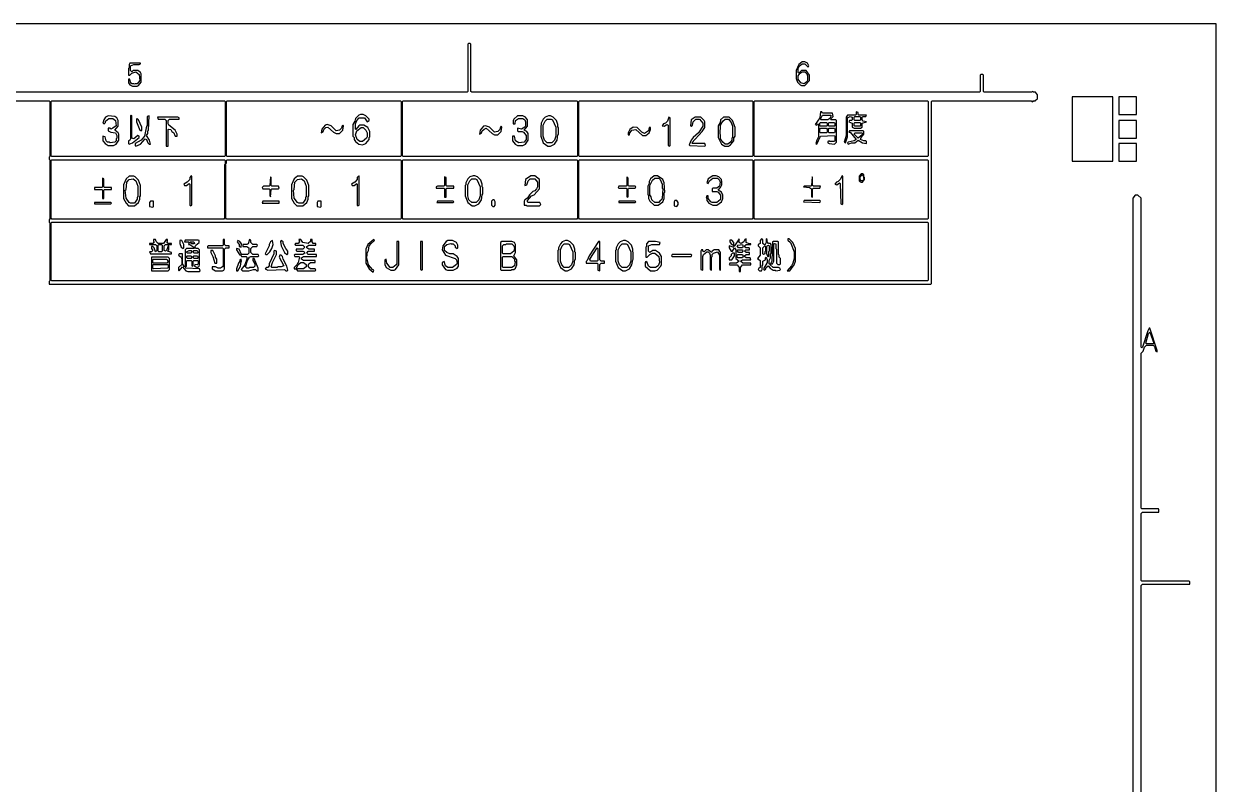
# Model space of a CAD drawing. Header units: millimetres. Extents: x 0 to 421, y 0 to 297.
# Drawn here: x 305.4 to 420.6, y 223.2 to 296.7 of the extents above; entities that cross this region are included whole.
import ezdxf

# ---------------------------------------------------------------- set-up
doc = ezdxf.new("R2010")
doc.units = ezdxf.units.MM
doc.layers.add('PAGE', color=8, linetype='Continuous')
doc.layers.add('PDF_TRACE', color=7, linetype='Continuous')

msp = doc.modelspace()

# ---------------------------------------------------------------- linework, layer by layer
at = {"layer": 'PAGE'}
msp.add_lwpolyline([(0, 0), (420.62, 0), (420.62, 296.67), (0, 296.67)], close=True, dxfattribs=at)
at = {"layer": 'PDF_TRACE'}
for points in [[(219.71, 289.24), (307.85, 289.24), (307.91, 289.18), (307.91, 283.85), (307.85, 283.78), (307.85, 283.59), (307.91, 283.53), (307.91, 277.81), (307.85, 277.75), (307.85, 277.5), (307.91, 277.43), (307.91, 271.84), (307.85, 271.78), (307.85, 271.53), (393.06, 271.53), (393.13, 271.59), (393.13, 289.18), (393.19, 289.24), (402.78, 289.24), (402.84, 289.12), (402.97, 289.24), (403.16, 289.24), (403.16, 289.31), (403.35, 289.43), (403.35, 289.81), (403.16, 290.07), (402.97, 290.07), (402.91, 290.13), (402.78, 290.07), (398.21, 290.07), (398.14, 290.13), (398.14, 291.72), (398.08, 291.78), (397.89, 291.78), (397.83, 291.72), (397.83, 290.13), (397.76, 290.07), (348.68, 290.07), (348.61, 290.13), (348.61, 294.7), (348.55, 294.77), (348.36, 294.77), (348.3, 294.7), (348.3, 290.13), (348.23, 290.07), (284.23, 290.07)], [(413.38, 195.9), (413.38, 242.38), (413.51, 242.51), (418.08, 242.51), (418.08, 242.76), (418.02, 242.82), (413.45, 242.82), (413.38, 242.89), (413.38, 249.36), (413.51, 249.49), (415.1, 249.49), (415.1, 249.75), (415.04, 249.81), (413.45, 249.81), (413.38, 249.87), (413.38, 264.86), (413.58, 265.05), (413.7, 265.43), (413.89, 265.62), (414.53, 265.62), (414.65, 265.49), (414.78, 265.05), (414.91, 264.99), (414.91, 265.11), (414.21, 267.27), (414.15, 267.27), (414.02, 267.02), (413.51, 265.43), (413.45, 265.37), (413.38, 265.43), (413.38, 279.84), (413.07, 280.1), (412.81, 280.1), (412.56, 279.84), (412.56, 148.91)]]:
    msp.add_lwpolyline(points, dxfattribs=at)
for points in [[(315.66, 292.86), (315.59, 292.74), (315.59, 292.42), (315.53, 292.35), (315.53, 291.72), (315.66, 291.72), (315.85, 291.91), (316.23, 292.04), (316.55, 291.78), (316.61, 291.21), (316.36, 290.89), (316.17, 290.89), (316.1, 290.83), (316.04, 290.89), (315.85, 290.89), (315.72, 291.02), (315.66, 291.34), (315.53, 291.34), (315.53, 290.96), (315.66, 290.77), (315.91, 290.64), (316.36, 290.64), (316.48, 290.7), (316.74, 291.02), (316.74, 291.85), (316.67, 291.97), (316.42, 292.16), (315.98, 292.16), (315.85, 292.04), (315.72, 292.16), (315.72, 292.61), (316.04, 292.74), (316.55, 292.74), (316.67, 292.8), (316.67, 292.86)], [(380.62, 292.99), (380.3, 292.74), (380.05, 292.16), (380.05, 291.4), (380.17, 291.02), (380.43, 290.77), (380.56, 290.7), (380.87, 290.7), (381.32, 291.21), (381.32, 291.72), (381, 292.16), (380.56, 292.16), (380.3, 291.91), (380.24, 291.97), (380.24, 292.35), (380.36, 292.61), (380.62, 292.8), (380.87, 292.8), (381.19, 292.48), (381.25, 292.61), (381.13, 292.86), (380.87, 292.99)], [(380.62, 292.04), (380.87, 292.04), (381.06, 291.85), (381.13, 291.66), (381.13, 291.21), (381.06, 291.08), (380.81, 290.89), (380.49, 290.96), (380.24, 291.34), (380.24, 291.66), (380.43, 291.91)], [(308.04, 289.18), (308.1, 289.24), (324.8, 289.24), (324.87, 289.18), (324.87, 283.91), (324.8, 283.85), (308.1, 283.85), (308.04, 283.91)], [(324.99, 289.18), (325.06, 289.24), (341.82, 289.24), (341.88, 289.18), (341.88, 283.91), (341.82, 283.85), (325.06, 283.85), (324.99, 283.91)], [(342.01, 289.18), (342.07, 289.24), (358.84, 289.24), (358.9, 289.18), (358.9, 283.91), (358.84, 283.85), (342.07, 283.85), (342.01, 283.91)], [(359.03, 289.18), (359.09, 289.24), (375.79, 289.24), (375.86, 289.18), (375.86, 283.91), (375.79, 283.85), (359.09, 283.85), (359.03, 283.91)], [(375.98, 289.18), (376.05, 289.24), (392.75, 289.24), (392.81, 289.18), (392.81, 283.91), (392.75, 283.85), (376.05, 283.85), (375.98, 283.91)], [(406.72, 289.62), (406.72, 283.4), (410.65, 283.4), (410.65, 289.62)], [(411.23, 289.62), (411.23, 287.91), (412.94, 287.91), (412.94, 289.62)], [(382.4, 288.16), (382.33, 287.59), (381.89, 286.96), (382.02, 286.89), (382.14, 287.02), (382.21, 286.96), (382.21, 285.75), (382.02, 285.43), (381.95, 285.12), (382.02, 285.05), (382.4, 285.81), (383.73, 285.88), (383.79, 285.81), (383.79, 285.37), (383.73, 285.31), (383.29, 285.31), (383.22, 285.37), (383.1, 285.31), (383.1, 285.18), (383.22, 285.12), (383.73, 285.05), (383.92, 285.24), (383.92, 287.34), (383.86, 287.4), (383.41, 287.4), (383.35, 287.46), (383.6, 287.72), (383.54, 288.04), (382.59, 288.04), (382.52, 288.16)], [(386.84, 287.85), (386.08, 287.85), (386.02, 287.91), (386.02, 288.1), (385.83, 288.16), (385.83, 287.91), (385.76, 287.85), (385, 287.85), (384.87, 287.66), (384.87, 285.88), (384.68, 285.24), (384.81, 285.18), (385, 285.75), (385, 287.59), (385.25, 287.72), (385.44, 287.66), (385.44, 287.4), (385.38, 287.34), (385.19, 287.34), (385.13, 287.21), (385.44, 287.08), (385.44, 286.7), (385.64, 286.58), (386.27, 286.58), (386.4, 286.7), (386.4, 287.08), (386.84, 287.21), (386.52, 287.27), (386.4, 287.4), (386.4, 287.66), (386.46, 287.72), (386.78, 287.72)], [(313.56, 287.78), (313.31, 287.66), (313.12, 287.4), (313.05, 287.08), (313.18, 287.02), (313.31, 287.15), (313.31, 287.27), (313.63, 287.53), (314.01, 287.53), (314.26, 287.34), (314.32, 286.83), (314.01, 286.58), (313.82, 286.51), (313.75, 286.58), (313.56, 286.58), (313.56, 286.32), (313.82, 286.19), (314.26, 286.13), (314.39, 285.88), (314.39, 285.62), (314.32, 285.56), (314.32, 285.37), (314.2, 285.24), (313.75, 285.18), (313.69, 285.24), (313.5, 285.24), (313.37, 285.37), (313.25, 285.75), (313.05, 285.81), (313.05, 285.37), (313.25, 285.12), (313.56, 284.92), (314.07, 284.92), (314.32, 285.05), (314.58, 285.43), (314.58, 286), (314.52, 286.13), (314.2, 286.39), (314.52, 286.77), (314.52, 287.34), (314.39, 287.59), (314.2, 287.72)], [(315.79, 287.85), (315.72, 287.78), (315.72, 285.56), (315.66, 285.43), (315.53, 285.37), (315.53, 285.12), (315.59, 285.05), (315.91, 285.18), (316.55, 285.69), (316.55, 285.81), (316.42, 285.88), (316.04, 285.56), (315.85, 285.62), (315.85, 287.78)], [(317.5, 287.78), (317.31, 287.72), (317.31, 286.83), (317.25, 286.77), (317.06, 285.81), (316.74, 285.43), (316.17, 285.12), (316.17, 284.92), (316.23, 284.86), (316.67, 285.05), (317.12, 285.56), (317.25, 285.5), (317.37, 285.18), (317.5, 285.05), (317.63, 285.05), (317.56, 285.43), (317.25, 285.88), (317.37, 286.07), (317.37, 286.32), (317.44, 286.39)], [(316.36, 287.53), (316.29, 287.46), (316.29, 287.21), (316.61, 286.39), (316.74, 286.32), (316.8, 286.39), (316.8, 286.7), (316.48, 287.4)], [(318.33, 287.66), (318.39, 287.46), (319.02, 287.46), (319.15, 287.34), (319.15, 284.86), (319.34, 284.86), (319.34, 286.45), (319.4, 286.51), (319.6, 286.45), (319.72, 286.26), (319.91, 286.13), (319.98, 285.88), (320.04, 285.81), (320.23, 285.81), (320.23, 286), (320.04, 286.39), (319.4, 286.89), (319.34, 287.02), (319.34, 287.34), (319.47, 287.46), (320.42, 287.46), (320.42, 287.59), (320.29, 287.66)], [(334.14, 286.13), (334.33, 286.26), (334.39, 286.45), (334.58, 286.64), (334.77, 286.7), (335.34, 286.19), (335.6, 286.07), (335.91, 286.07), (336.23, 286.39), (336.3, 286.83), (336.23, 286.89), (336.17, 286.83), (336.11, 286.58), (335.91, 286.39), (335.6, 286.32), (335.09, 286.83), (334.71, 286.96), (334.52, 286.89), (334.2, 286.51)], [(337.95, 287.91), (337.76, 287.85), (337.44, 287.53), (337.38, 287.27), (337.18, 286.96), (337.18, 285.81), (337.31, 285.69), (337.31, 285.5), (337.44, 285.31), (337.76, 285.05), (338.14, 284.99), (338.45, 285.12), (338.77, 285.5), (338.77, 285.69), (338.84, 285.75), (338.84, 286.26), (338.65, 286.64), (338.26, 286.89), (337.88, 286.89), (337.76, 286.83), (337.5, 286.45), (337.44, 286.51), (337.44, 287.02), (337.57, 287.34), (337.82, 287.59), (338.33, 287.59), (338.58, 287.21), (338.77, 287.34), (338.77, 287.46), (338.45, 287.78), (338.2, 287.91)], [(353.12, 287.78), (352.74, 287.46), (352.68, 287.34), (352.68, 287.02), (352.87, 287.02), (352.93, 287.34), (353.19, 287.53), (353.63, 287.53), (353.82, 287.4), (353.89, 287.21), (353.89, 286.83), (353.82, 286.7), (353.5, 286.51), (353.12, 286.58), (353.12, 286.32), (353.19, 286.26), (353.57, 286.26), (353.69, 286.19), (353.95, 285.88), (353.95, 285.5), (353.76, 285.24), (353.25, 285.18), (352.93, 285.37), (352.81, 285.81), (352.62, 285.81), (352.62, 285.37), (352.87, 285.05), (353.12, 284.92), (353.63, 284.92), (353.89, 285.05), (354.14, 285.43), (354.14, 286.07), (354.01, 286.26), (353.76, 286.39), (354.08, 286.77), (354.08, 287.4), (353.89, 287.66), (353.63, 287.78)], [(356.11, 287.78), (355.79, 287.66), (355.6, 287.46), (355.41, 287.08), (355.41, 286.89), (355.35, 286.83), (355.35, 285.81), (355.6, 285.18), (356.04, 284.86), (356.3, 284.86), (356.68, 285.05), (356.93, 285.43), (357, 285.94), (357.06, 286), (357.06, 286.64), (357, 286.7), (357, 286.96), (356.87, 287.34), (356.55, 287.66), (356.3, 287.78)], [(355.98, 287.46), (356.36, 287.46), (356.49, 287.4), (356.81, 286.7), (356.81, 285.81), (356.68, 285.43), (356.43, 285.18), (355.98, 285.18), (355.73, 285.43), (355.6, 285.81), (355.6, 286.89), (355.79, 287.27)], [(367.73, 287.66), (367.6, 287.27), (367.41, 287.08), (367.22, 287.02), (367.09, 286.83), (367.28, 286.77), (367.54, 286.96), (367.66, 286.89), (367.66, 284.92), (367.79, 284.86), (367.86, 284.92), (367.86, 287.59)], [(370.27, 287.66), (369.89, 287.4), (369.82, 286.83), (369.89, 286.77), (370.01, 286.89), (370.08, 287.21), (370.33, 287.46), (370.71, 287.46), (371.03, 287.08), (371.03, 286.77), (370.59, 286.13), (370.08, 285.69), (369.89, 285.43), (369.7, 284.99), (369.76, 284.92), (371.22, 284.86), (371.28, 284.92), (371.22, 285.12), (370.01, 285.12), (369.95, 285.18), (370.97, 286.26), (371.22, 286.64), (371.22, 287.21), (371.16, 287.34), (370.84, 287.66)], [(373, 287.66), (372.74, 287.4), (372.68, 287.15), (372.49, 286.83), (372.49, 285.69), (372.81, 285.05), (373.13, 284.86), (373.51, 284.86), (373.7, 284.99), (374.01, 285.37), (374.01, 285.62), (374.14, 285.81), (374.14, 286.64), (373.89, 287.34), (373.57, 287.66)], [(373.19, 287.46), (373.51, 287.46), (373.76, 287.15), (373.89, 286.77), (373.89, 285.69), (373.82, 285.62), (373.82, 285.43), (373.7, 285.24), (373.44, 285.05), (373.19, 285.05), (372.94, 285.24), (372.74, 285.56), (372.74, 285.94), (372.68, 286), (372.74, 286.89), (372.94, 287.27)], [(382.33, 287.08), (382.4, 287.15), (382.97, 287.15), (383.03, 287.08), (383.03, 286.83), (382.97, 286.77), (382.4, 286.77), (382.33, 286.83)], [(382.4, 287.46), (382.59, 287.85), (383.35, 287.85), (383.41, 287.78), (383.29, 287.53), (383.1, 287.4), (382.46, 287.4)], [(383.16, 287.08), (383.22, 287.15), (383.73, 287.15), (383.79, 287.08), (383.79, 286.83), (383.73, 286.77), (383.22, 286.77), (383.16, 286.83)], [(385.64, 287.66), (385.7, 287.72), (386.21, 287.72), (386.27, 287.66), (386.27, 287.4), (386.21, 287.34), (385.7, 287.34), (385.64, 287.4)], [(385.64, 287.08), (385.7, 287.15), (386.21, 287.15), (386.27, 287.08), (386.27, 286.83), (386.21, 286.77), (385.7, 286.77), (385.64, 286.83)], [(411.23, 287.34), (411.23, 285.62), (412.94, 285.62), (412.94, 287.34)], [(338.01, 286.64), (338.2, 286.64), (338.45, 286.39), (338.58, 286.13), (338.58, 285.75), (338.52, 285.62), (338.14, 285.31), (337.88, 285.31), (337.63, 285.5), (337.44, 285.94), (337.57, 286.32)], [(349.44, 286), (349.63, 286.13), (349.69, 286.32), (349.88, 286.51), (350.08, 286.58), (350.65, 286.07), (350.9, 285.94), (351.22, 285.94), (351.54, 286.26), (351.6, 286.7), (351.54, 286.77), (351.47, 286.7), (351.41, 286.45), (351.22, 286.26), (350.9, 286.19), (350.39, 286.7), (350.01, 286.83), (349.82, 286.77), (349.5, 286.39)], [(363.79, 285.94), (363.92, 285.94), (363.92, 286.07), (364.17, 286.39), (364.55, 286.45), (365.19, 285.88), (365.51, 285.88), (365.82, 286.13), (365.95, 286.45), (365.95, 286.64), (365.82, 286.64), (365.76, 286.32), (365.38, 286.07), (365.12, 286.19), (364.68, 286.64), (364.3, 286.7), (363.98, 286.45), (363.79, 286.13)], [(382.33, 286.51), (382.4, 286.58), (382.97, 286.58), (383.03, 286.51), (383.03, 286.19), (382.97, 286.13), (382.4, 286.13), (382.33, 286.19)], [(383.16, 286.51), (383.22, 286.58), (383.73, 286.58), (383.79, 286.51), (383.79, 286.19), (383.73, 286.13), (383.22, 286.13), (383.16, 286.19)], [(385.19, 286.32), (385.13, 286.19), (385.25, 286.19), (385.83, 285.5), (385.64, 285.37), (385.06, 285.24), (385, 285.18), (385.06, 285.05), (385.38, 285.18), (385.7, 285.18), (386.02, 285.43), (386.46, 285.18), (386.84, 285.12), (386.84, 285.31), (386.78, 285.37), (386.59, 285.37), (386.27, 285.5), (386.33, 285.69), (386.59, 286), (386.59, 286.26), (386.52, 286.32)], [(385.64, 286), (385.7, 286.13), (386.4, 286.13), (386.46, 286.07), (386.4, 285.94), (386.02, 285.62)], [(411.23, 285.12), (411.23, 283.4), (412.94, 283.4), (412.94, 285.12)], [(308.04, 283.46), (308.1, 283.53), (324.8, 283.53), (324.87, 283.46), (324.87, 283.21), (324.99, 283.21), (324.99, 283.46), (325.06, 283.53), (341.82, 283.53), (341.88, 283.46), (341.88, 277.88), (341.82, 277.81), (324.99, 277.81), (324.93, 277.88), (324.93, 283.08), (324.8, 283.08), (324.8, 277.88), (324.74, 277.81), (308.1, 277.81), (308.04, 277.88)], [(342.01, 283.46), (342.07, 283.53), (358.84, 283.53), (358.9, 283.46), (358.9, 277.88), (358.84, 277.81), (342.07, 277.81), (342.01, 277.88)], [(359.03, 283.46), (359.09, 283.53), (375.79, 283.53), (375.86, 283.46), (375.86, 277.88), (375.79, 277.81), (359.09, 277.81), (359.03, 277.88)], [(375.98, 283.46), (376.05, 283.53), (392.75, 283.53), (392.81, 283.46), (392.81, 277.88), (392.75, 277.81), (376.05, 277.81), (375.98, 277.88)], [(312.99, 281.75), (312.99, 280.92), (312.93, 280.86), (312.23, 280.86), (312.23, 280.67), (312.93, 280.67), (312.99, 280.61), (312.99, 279.78), (313.12, 279.78), (313.12, 280.61), (313.18, 280.67), (313.88, 280.67), (313.88, 280.86), (313.18, 280.86), (313.12, 280.92), (313.12, 281.69)], [(315.59, 281.94), (315.28, 281.69), (315.02, 281.11), (315.02, 279.78), (315.28, 279.34), (315.53, 279.08), (316.1, 279.08), (316.48, 279.4), (316.61, 279.72), (316.61, 279.97), (316.67, 280.04), (316.67, 281.05), (316.48, 281.56), (316.17, 281.88), (316.04, 281.94)], [(315.98, 281.69), (316.23, 281.5), (316.42, 280.99), (316.42, 279.97), (316.36, 279.91), (316.36, 279.72), (316.1, 279.34), (315.72, 279.34), (315.59, 279.4), (315.28, 279.84), (315.21, 280.61), (315.28, 280.67), (315.34, 281.37), (315.59, 281.62)], [(321.56, 282), (321.44, 281.81), (321.44, 281.62), (321.18, 281.37), (320.87, 281.18), (320.93, 281.05), (321.12, 281.05), (321.37, 281.24), (321.44, 281.18), (321.44, 279.15), (321.5, 279.08), (321.63, 279.15), (321.63, 281.94)], [(329.25, 281.88), (329.18, 281.05), (329.12, 280.99), (328.55, 280.99), (328.42, 280.86), (328.49, 280.73), (329.12, 280.73), (329.18, 280.67), (329.18, 280.1), (329.25, 279.97), (329.31, 280.67), (329.37, 280.73), (330.01, 280.73), (330.07, 280.8), (330.01, 280.99), (329.37, 280.99), (329.31, 281.05), (329.31, 281.81)], [(331.85, 281.94), (331.53, 281.69), (331.28, 281.11), (331.28, 279.78), (331.53, 279.34), (331.79, 279.08), (332.36, 279.08), (332.74, 279.4), (332.87, 279.72), (332.87, 279.97), (332.93, 280.04), (332.93, 281.05), (332.74, 281.56), (332.42, 281.88), (332.3, 281.94)], [(332.23, 281.69), (332.49, 281.5), (332.68, 280.99), (332.68, 279.97), (332.61, 279.91), (332.61, 279.72), (332.36, 279.34), (331.98, 279.34), (331.85, 279.4), (331.53, 279.84), (331.47, 280.61), (331.53, 280.67), (331.6, 281.37), (331.85, 281.62)], [(337.76, 282), (337.63, 281.81), (337.63, 281.62), (337.38, 281.37), (337.06, 281.18), (337.12, 281.05), (337.31, 281.05), (337.57, 281.24), (337.63, 281.18), (337.63, 279.15), (337.69, 279.08), (337.82, 279.15), (337.82, 281.94)], [(346.07, 281.88), (346.07, 281.05), (346.01, 280.99), (345.38, 280.99), (345.25, 280.92), (345.25, 280.8), (346.01, 280.8), (346.07, 280.73), (346.07, 279.91), (346.2, 279.91), (346.2, 280.73), (346.27, 280.8), (346.96, 280.8), (346.96, 280.99), (346.27, 280.99), (346.2, 281.05), (346.2, 281.81)], [(348.81, 282), (348.49, 281.88), (348.3, 281.69), (348.11, 281.31), (348.11, 281.11), (348.04, 281.05), (348.04, 280.04), (348.3, 279.4), (348.74, 279.08), (349, 279.08), (349.38, 279.27), (349.63, 279.65), (349.69, 280.16), (349.76, 280.23), (349.76, 280.86), (349.69, 280.92), (349.69, 281.18), (349.57, 281.56), (349.25, 281.88), (349, 282)], [(348.68, 281.69), (349.06, 281.69), (349.19, 281.62), (349.5, 280.92), (349.5, 280.04), (349.38, 279.65), (349.12, 279.4), (348.68, 279.4), (348.42, 279.65), (348.3, 280.04), (348.3, 281.11), (348.49, 281.5)], [(354.39, 282), (353.89, 281.62), (353.82, 281.05), (354.01, 281.11), (354.14, 281.5), (354.33, 281.69), (354.77, 281.69), (355.03, 281.37), (355.03, 280.92), (354.96, 280.73), (354.77, 280.54), (354.58, 280.48), (354.27, 280.16), (354.08, 279.84), (353.82, 279.65), (353.76, 279.53), (353.76, 279.15), (353.95, 279.15), (354.01, 279.08), (355.22, 279.08), (355.35, 279.21), (355.28, 279.4), (354.14, 279.4), (354.08, 279.46), (354.08, 279.59), (354.46, 280.04), (354.71, 280.16), (355.22, 280.73), (355.22, 281.62), (354.77, 282)], [(363.66, 281.88), (363.66, 281.05), (363.6, 280.99), (362.9, 280.99), (362.84, 280.86), (362.9, 280.8), (363.6, 280.8), (363.66, 280.73), (363.66, 279.97), (363.73, 279.91), (363.79, 279.97), (363.79, 280.73), (363.85, 280.8), (364.49, 280.8), (364.55, 280.92), (364.49, 280.99), (363.85, 280.99), (363.79, 281.05), (363.79, 281.75)], [(366.33, 282), (365.95, 281.69), (365.82, 281.43), (365.82, 281.24), (365.7, 280.99), (365.7, 280.16), (365.76, 280.1), (365.76, 279.78), (365.89, 279.53), (366.33, 279.15), (366.71, 279.15), (367.16, 279.46), (367.28, 279.78), (367.28, 280.35), (367.35, 280.42), (367.28, 281.31), (367.16, 281.62), (366.65, 282)], [(366.39, 281.75), (366.78, 281.75), (366.9, 281.62), (367.09, 281.18), (367.09, 280.8), (367.16, 280.73), (367.09, 279.84), (367.03, 279.65), (366.9, 279.59), (366.78, 279.4), (366.39, 279.4), (366.08, 279.65), (366.01, 279.97), (365.89, 280.16), (365.89, 281.05), (366.14, 281.56)], [(371.98, 282), (371.54, 281.69), (371.41, 281.31), (371.54, 281.24), (371.67, 281.5), (371.98, 281.75), (372.43, 281.75), (372.62, 281.56), (372.68, 281.37), (372.62, 280.99), (372.36, 280.8), (371.98, 280.8), (371.92, 280.73), (371.92, 280.48), (372.36, 280.48), (372.49, 280.42), (372.74, 280.1), (372.74, 279.78), (372.68, 279.65), (372.36, 279.4), (371.92, 279.4), (371.79, 279.46), (371.54, 279.78), (371.54, 280.04), (371.41, 280.04), (371.35, 279.84), (371.41, 279.78), (371.41, 279.59), (371.6, 279.34), (371.98, 279.15), (372.36, 279.15), (372.81, 279.46), (372.94, 279.78), (372.94, 280.1), (372.81, 280.42), (372.49, 280.61), (372.74, 280.86), (372.87, 281.11), (372.87, 281.43), (372.81, 281.62), (372.55, 281.88), (372.3, 282)], [(381.57, 281.88), (381.51, 281.05), (381.44, 280.99), (380.81, 280.99), (380.75, 280.92), (381.32, 280.86), (381.51, 280.73), (381.51, 279.97), (381.57, 279.91), (381.63, 279.97), (381.63, 280.73), (381.7, 280.8), (382.33, 280.8), (382.4, 280.99), (381.7, 280.99), (381.63, 281.05), (381.63, 281.81)], [(384.49, 282), (384.3, 281.62), (384.11, 281.43), (383.92, 281.37), (383.79, 281.18), (383.98, 281.11), (384.24, 281.31), (384.3, 281.24), (384.37, 279.27), (384.49, 279.21), (384.56, 279.27), (384.56, 281.94)], [(386.33, 282.19), (386.14, 281.94), (386.14, 281.5), (386.33, 281.37), (386.46, 281.37), (386.65, 281.62), (386.65, 281.81), (386.59, 281.88), (386.59, 282.07), (386.46, 282.19)], [(386.4, 282.07), (386.52, 282), (386.59, 281.62), (386.46, 281.5), (386.33, 281.5), (386.21, 281.62), (386.21, 281.88)], [(312.23, 279.4), (312.23, 279.27), (313.82, 279.27), (313.88, 279.34), (313.82, 279.4)], [(317.63, 279.53), (317.56, 279.4), (317.56, 279.02), (317.88, 278.96), (317.94, 279.02), (317.94, 279.53)], [(328.42, 279.34), (330.07, 279.34), (330.07, 279.53), (328.49, 279.53)], [(333.82, 279.53), (333.76, 279.4), (333.76, 279.02), (334.07, 278.96), (334.14, 279.02), (334.14, 279.53)], [(345.31, 279.4), (346.9, 279.4), (346.96, 279.46), (346.9, 279.53), (345.38, 279.53)], [(350.71, 279.65), (350.58, 279.53), (350.58, 279.15), (350.71, 279.02), (350.84, 279.02), (350.96, 279.15), (350.96, 279.46), (350.84, 279.65)], [(362.9, 279.53), (362.9, 279.4), (364.49, 279.4), (364.55, 279.46), (364.49, 279.53)], [(368.3, 279.59), (368.24, 279.46), (368.24, 279.08), (368.49, 279.02), (368.62, 279.21), (368.62, 279.4), (368.49, 279.59)], [(380.75, 279.46), (382.33, 279.4), (382.4, 279.53), (382.33, 279.59), (380.81, 279.59)], [(308.04, 277.43), (308.1, 277.5), (392.75, 277.5), (392.81, 277.43), (392.81, 271.91), (392.75, 271.84), (308.1, 271.84), (308.04, 271.91)], [(317.56, 275.46), (317.56, 275.34), (318.13, 275.34), (318.26, 275.21), (318.26, 274.76), (318.13, 274.64), (318.01, 275.02), (317.88, 275.15), (317.75, 275.15), (317.75, 274.96), (317.88, 274.76), (317.75, 274.64), (317.56, 274.64), (317.63, 274.45), (319.66, 274.45), (319.66, 274.57), (319.28, 274.7), (319.4, 274.83), (319.4, 275.21), (319.34, 275.21), (319.21, 274.83), (319.09, 274.7), (318.96, 274.76), (318.96, 275.21), (319.09, 275.34), (319.66, 275.34), (319.66, 275.46), (319.34, 275.46), (319.21, 275.59), (319.28, 275.65), (319.28, 275.84), (319.15, 275.84), (318.9, 275.46), (318.39, 275.46), (318.2, 275.65), (318.13, 275.84), (317.94, 275.84), (317.94, 275.65), (318.01, 275.59), (317.88, 275.46)], [(320.99, 275.78), (320.93, 275.59), (321.31, 275.59), (321.37, 275.53), (321.31, 275.34), (321.44, 275.34), (321.94, 275.02), (321.88, 274.96), (321.12, 274.96), (320.99, 274.83), (320.99, 273.24), (320.93, 273.18), (320.74, 273.49), (320.74, 274.45), (320.42, 274.45), (320.36, 274.32), (320.61, 274.13), (320.67, 273.94), (320.67, 273.43), (320.36, 273.11), (320.36, 272.86), (320.42, 272.8), (320.74, 273.18), (321.06, 272.8), (321.25, 272.73), (322.33, 272.73), (322.45, 272.8), (322.39, 272.99), (321.06, 273.05), (320.99, 273.11), (321.12, 273.24), (321.12, 273.75), (321.18, 273.81), (321.56, 273.81), (321.63, 273.75), (321.63, 273.3), (321.69, 273.24), (321.75, 273.3), (321.75, 273.75), (321.82, 273.81), (322.2, 273.81), (322.26, 273.75), (322.26, 273.49), (322.14, 273.37), (321.94, 273.43), (321.88, 273.24), (322.14, 273.11), (322.33, 273.24), (322.39, 273.37), (322.39, 274.83), (322.26, 274.96), (322.07, 274.96), (321.94, 275.08), (322.01, 275.27), (322.33, 275.53), (322.33, 275.72), (322.26, 275.78)], [(320.55, 275.78), (320.48, 275.72), (320.48, 275.46), (320.61, 275.08), (320.8, 274.96), (320.87, 275.02), (320.87, 275.34), (320.67, 275.72)], [(321.44, 275.53), (321.5, 275.59), (321.82, 275.59), (321.88, 275.46), (321.82, 275.4), (321.63, 275.4)], [(324.8, 275.84), (324.68, 275.84), (324.68, 275.27), (324.61, 275.21), (323.21, 275.21), (323.15, 275.15), (323.15, 275.02), (324.61, 275.02), (324.68, 274.96), (324.68, 273.3), (324.61, 273.18), (324.42, 273.05), (324.17, 273.05), (323.91, 273.18), (323.6, 273.18), (323.6, 272.99), (323.91, 272.8), (324.61, 272.8), (324.74, 272.86), (324.8, 272.99), (324.8, 274.89), (324.93, 275.02), (325.25, 275.02), (325.25, 275.21), (324.93, 275.21), (324.8, 275.34)], [(327.22, 275.84), (327.09, 275.4), (326.96, 275.34), (326.58, 275.34), (326.58, 275.15), (326.96, 275.15), (327.15, 275.02), (327.15, 274.51), (327.02, 274.38), (326.45, 274.38), (326.2, 274.89), (325.95, 274.96), (325.95, 274.83), (326.26, 274.32), (326.33, 274.38), (326.45, 274.19), (326.9, 274.19), (326.96, 274.13), (326.96, 273.94), (326.77, 273.37), (326.39, 272.92), (326.52, 272.8), (327.15, 272.8), (327.6, 272.92), (327.79, 272.92), (327.91, 272.8), (328.04, 272.8), (328.04, 273.05), (327.66, 274), (327.53, 274), (327.53, 273.81), (327.72, 273.49), (327.72, 273.24), (327.6, 273.11), (327.22, 273.11), (327.15, 273.05), (326.96, 273.05), (326.83, 273.18), (327.02, 273.81), (327.22, 274.13), (327.34, 274.19), (328.04, 274.19), (328.1, 274.26), (328.04, 274.38), (327.53, 274.38), (327.34, 274.57), (327.34, 274.96), (327.53, 275.15), (327.91, 275.15), (327.98, 275.27), (327.91, 275.34), (327.53, 275.34), (327.34, 275.53), (327.34, 275.78)], [(326.07, 275.72), (326.01, 275.59), (326.2, 275.34), (326.2, 275.15), (326.39, 275.08), (326.45, 275.4), (326.26, 275.65)], [(329.44, 275.72), (329.25, 275.59), (329.12, 275.34), (329.12, 275.21), (328.74, 274.45), (328.8, 274.38), (328.93, 274.38), (329.18, 274.64), (329.37, 274.96), (329.5, 275.34)], [(330.26, 275.72), (330.2, 275.65), (330.26, 275.21), (330.58, 274.57), (330.83, 274.38), (330.9, 274.45), (330.9, 274.7), (330.71, 274.96), (330.45, 275.46), (330.45, 275.59)], [(331.98, 275.84), (332.04, 275.59), (331.91, 275.46), (331.66, 275.46), (331.6, 275.34), (331.66, 275.27), (332.36, 275.27), (332.55, 275.08), (332.36, 274.89), (331.72, 274.89), (331.72, 274.76), (331.79, 274.7), (332.36, 274.7), (332.49, 274.64), (332.55, 274.51), (332.36, 274.38), (331.6, 274.38), (331.53, 274.32), (331.6, 274.19), (331.98, 274.19), (332.04, 274.13), (331.91, 273.62), (331.79, 273.37), (331.53, 273.11), (331.53, 272.99), (331.72, 272.99), (331.85, 272.8), (333.57, 272.8), (333.63, 272.86), (333.57, 272.99), (333.12, 272.99), (332.93, 273.11), (332.87, 273.3), (332.93, 273.49), (333.12, 273.62), (333.57, 273.62), (333.57, 273.81), (332.42, 273.81), (332.23, 273.94), (332.23, 274.07), (332.42, 274.19), (333.69, 274.19), (333.69, 274.38), (332.87, 274.38), (332.74, 274.51), (332.87, 274.7), (333.5, 274.7), (333.5, 274.89), (332.93, 274.89), (332.74, 275.02), (332.74, 275.15), (332.93, 275.27), (333.63, 275.27), (333.63, 275.46), (333.37, 275.46), (333.25, 275.59), (333.25, 275.84), (333.12, 275.84), (333.12, 275.65), (332.87, 275.46), (332.36, 275.53), (332.17, 275.84)], [(339.22, 275.84), (338.65, 275.34), (338.45, 274.89), (338.45, 273.56), (338.77, 272.99), (339.15, 272.67), (339.22, 272.86), (339.09, 272.92), (338.71, 273.37), (338.52, 274.19), (338.58, 274.26), (338.58, 274.51), (338.71, 274.76), (338.77, 275.21), (338.96, 275.46), (339.28, 275.72)], [(341.63, 275.65), (341.44, 275.65), (341.44, 273.49), (341.38, 273.37), (341.06, 273.11), (340.8, 273.11), (340.49, 273.56), (340.42, 273.94), (340.3, 273.88), (340.3, 273.43), (340.42, 273.11), (340.87, 272.86), (341.19, 272.86), (341.31, 272.92), (341.63, 273.37)], [(343.73, 275.65), (343.73, 272.92), (343.85, 272.86), (343.92, 272.92), (343.92, 275.65)], [(346.39, 275.72), (346.2, 275.65), (345.88, 275.21), (345.82, 274.83), (346.14, 274.32), (347.09, 274), (347.22, 273.88), (347.28, 273.56), (347.22, 273.43), (346.84, 273.11), (346.39, 273.11), (346.14, 273.3), (346.01, 273.69), (345.82, 273.62), (345.82, 273.37), (346.14, 272.92), (346.33, 272.86), (346.9, 272.86), (347.28, 273.05), (347.41, 273.24), (347.41, 274), (347.28, 274.19), (346.9, 274.45), (346.58, 274.45), (346.27, 274.57), (346.07, 274.76), (346.07, 275.15), (346.27, 275.34), (346.65, 275.46), (346.71, 275.4), (346.9, 275.4), (347.09, 275.21), (347.09, 275.08), (347.28, 274.96), (347.34, 275.02), (347.34, 275.27), (347.22, 275.53), (346.84, 275.72)], [(351.6, 275.65), (351.47, 275.53), (351.47, 272.92), (351.54, 272.86), (352.49, 272.86), (352.55, 272.92), (352.74, 272.92), (352.93, 273.05), (353.06, 273.37), (353.06, 273.88), (352.74, 274.26), (352.93, 274.57), (352.93, 275.34), (352.81, 275.53), (352.55, 275.65)], [(351.66, 275.21), (351.79, 275.34), (351.98, 275.34), (352.04, 275.4), (352.55, 275.4), (352.74, 275.21), (352.81, 275.02), (352.74, 274.7), (352.42, 274.45), (351.73, 274.45), (351.66, 274.51)], [(357.76, 275.72), (357.44, 275.59), (357.25, 275.4), (357.06, 275.02), (357.06, 274.83), (357, 274.76), (357, 273.75), (357.25, 273.11), (357.7, 272.8), (357.95, 272.8), (358.33, 272.99), (358.58, 273.37), (358.65, 273.88), (358.71, 273.94), (358.71, 274.57), (358.65, 274.64), (358.65, 274.89), (358.52, 275.27), (358.2, 275.59), (357.95, 275.72)], [(357.63, 275.4), (358.01, 275.4), (358.14, 275.34), (358.46, 274.64), (358.46, 273.75), (358.33, 273.37), (358.08, 273.11), (357.63, 273.11), (357.38, 273.37), (357.25, 273.75), (357.25, 274.83), (357.44, 275.21)], [(360.93, 275.65), (360.04, 274.26), (359.85, 273.81), (359.73, 273.69), (359.73, 273.56), (360.81, 273.56), (360.87, 273.49), (360.87, 272.86), (361.06, 272.8), (361.06, 273.43), (361.19, 273.56), (361.51, 273.56), (361.51, 273.75), (361.19, 273.75), (361.06, 273.88), (361.06, 275.65)], [(363.35, 275.72), (363.03, 275.59), (362.84, 275.4), (362.65, 275.02), (362.65, 274.83), (362.58, 274.76), (362.58, 273.75), (362.84, 273.11), (363.28, 272.8), (363.54, 272.8), (363.92, 272.99), (364.17, 273.37), (364.24, 273.88), (364.3, 273.94), (364.3, 274.57), (364.24, 274.64), (364.24, 274.89), (364.11, 275.27), (363.79, 275.59), (363.54, 275.72)], [(363.22, 275.4), (363.6, 275.4), (363.73, 275.34), (364.05, 274.64), (364.05, 273.75), (363.92, 273.37), (363.66, 273.11), (363.22, 273.11), (362.97, 273.37), (362.84, 273.75), (362.84, 274.83), (363.03, 275.21)], [(365.76, 275.65), (365.57, 275.4), (365.57, 275.15), (365.51, 275.08), (365.51, 274.13), (365.63, 274.13), (365.89, 274.38), (366.14, 274.51), (366.39, 274.51), (366.78, 274.19), (366.84, 273.62), (366.71, 273.3), (366.46, 273.11), (365.95, 273.11), (365.76, 273.24), (365.63, 273.62), (365.51, 273.69), (365.44, 273.62), (365.44, 273.24), (365.95, 272.8), (366.39, 272.8), (366.59, 272.86), (366.97, 273.24), (367.03, 273.43), (367.03, 274.19), (366.84, 274.51), (366.46, 274.76), (366.2, 274.76), (365.89, 274.57), (365.76, 274.7), (365.76, 275.21), (366.08, 275.34), (366.84, 275.34), (366.9, 275.53), (366.46, 275.65)], [(375.22, 275.91), (375.09, 275.84), (374.97, 275.59), (374.71, 275.46), (374.52, 275.53), (374.52, 275.91), (374.08, 275.21), (374.01, 275.27), (374.01, 275.53), (373.82, 275.78), (373.63, 275.78), (373.63, 275.59), (373.76, 275.4), (374.08, 275.21), (373.95, 275.08), (373.57, 275.21), (373.57, 275.02), (373.76, 274.7), (373.89, 274.7), (374.08, 275.02), (374.21, 274.83), (374.21, 274), (374.52, 273.75), (374.27, 273.56), (373.63, 273.56), (373.57, 273.43), (373.63, 273.37), (374.33, 273.37), (374.52, 273.11), (374.52, 272.73), (374.65, 272.73), (374.65, 273.11), (374.84, 273.37), (375.67, 273.37), (375.67, 273.56), (374.9, 273.56), (374.65, 273.75), (374.84, 273.88), (375.67, 273.88), (375.6, 274.07), (375.22, 274.07), (375.03, 274.19), (375.03, 274.26), (375.22, 274.38), (375.54, 274.38), (375.54, 274.57), (375.22, 274.57), (375.03, 274.7), (375.16, 274.83), (375.54, 274.83), (375.54, 274.96), (375.48, 275.02), (375.16, 275.02), (375.03, 275.21), (375.22, 275.34), (375.67, 275.34), (375.67, 275.4), (375.48, 275.4), (375.22, 275.53)], [(376.68, 275.91), (376.55, 275.72), (376.55, 275.46), (376.36, 275.34), (376.36, 275.21), (376.55, 275.02), (376.55, 274.32), (376.3, 274), (376.55, 273.81), (376.55, 273.11), (376.43, 273.05), (376.36, 272.92), (376.49, 272.8), (376.68, 272.8), (376.75, 272.92), (376.75, 273.3), (376.81, 273.37), (376.81, 273.75), (377.06, 273.88), (377.06, 274.07), (377.13, 274.13), (377.25, 273.88), (377.25, 273.62), (376.87, 272.99), (376.94, 272.86), (377.06, 272.92), (377.13, 273.11), (377.32, 273.3), (377.51, 273.05), (377.82, 272.86), (378.02, 272.86), (378.08, 272.8), (378.46, 272.86), (378.52, 272.92), (378.46, 273.05), (378.33, 273.11), (377.82, 273.11), (377.51, 273.37), (377.57, 273.49), (377.76, 273.49), (377.89, 273.75), (377.89, 275.4), (377.95, 275.46), (378.08, 275.4), (378.08, 274.96), (378.14, 274.89), (378.14, 273.56), (378.27, 273.43), (378.46, 273.43), (378.52, 273.49), (378.52, 274), (378.4, 274.13), (378.4, 274.32), (378.33, 274.38), (378.33, 275.59), (378.27, 275.65), (377.82, 275.65), (377.76, 275.59), (377.7, 273.75), (377.51, 273.43), (377.44, 273.49), (377.44, 273.81), (377.57, 274.07), (377.57, 274.45), (377.63, 274.51), (377.63, 275.34), (377.57, 275.46), (377.38, 275.46), (377.25, 275.59), (377.25, 275.84), (377.13, 275.91), (377.13, 275.53), (377, 275.27), (376.81, 275.46), (376.81, 275.84)], [(379.22, 275.91), (379.22, 275.78), (379.48, 275.53), (379.86, 274.64), (379.86, 274), (379.73, 273.56), (379.6, 273.3), (379.16, 272.8), (379.41, 272.8), (379.86, 273.37), (379.98, 273.75), (379.98, 274.96), (379.73, 275.53), (379.35, 275.91)], [(318.45, 275.34), (318.71, 275.34), (318.77, 275.27), (318.77, 274.7), (318.71, 274.64), (318.45, 274.64), (318.39, 274.7), (318.39, 275.27)], [(321.12, 274.64), (321.37, 274.76), (321.56, 274.76), (321.63, 274.7), (321.56, 274.51), (321.18, 274.51)], [(321.12, 274.19), (321.18, 274.26), (321.56, 274.26), (321.63, 274.07), (321.56, 274), (321.18, 274)], [(321.75, 274.7), (321.82, 274.76), (322.14, 274.76), (322.26, 274.57), (322.2, 274.51), (321.82, 274.51)], [(321.75, 274.19), (321.82, 274.26), (322.2, 274.26), (322.26, 274.07), (322.2, 274), (321.82, 274)], [(323.47, 274.76), (323.47, 274.57), (323.66, 274.19), (323.85, 273.56), (324.04, 273.56), (324.04, 273.94), (323.91, 274.13), (323.91, 274.26), (323.66, 274.76)], [(329.63, 274.76), (329.56, 274.7), (329.56, 274.45), (329.12, 273.49), (329.12, 273.3), (328.99, 273.11), (328.87, 273.11), (328.74, 272.99), (328.99, 272.86), (330.58, 272.92), (330.71, 272.8), (330.83, 272.8), (330.9, 272.86), (330.83, 273.24), (330.45, 273.94), (330.39, 274.19), (330.26, 274.32), (330.14, 274.32), (330.07, 274.13), (330.52, 273.3), (330.26, 273.18), (329.95, 273.18), (329.88, 273.11), (329.37, 273.11), (329.31, 273.18), (329.44, 273.62), (329.82, 274.38), (329.82, 274.7)], [(360.81, 275.02), (360.87, 274.96), (360.87, 273.81), (360.81, 273.75), (360.17, 273.75), (360.11, 273.94)], [(367.98, 274.26), (368.05, 274.19), (369.89, 274.19), (369.95, 274.32), (369.89, 274.38), (368.05, 274.38)], [(370.9, 274.83), (370.84, 274.7), (370.84, 272.92), (371.03, 272.86), (371.03, 274.19), (371.09, 274.38), (371.41, 274.64), (371.54, 274.64), (371.67, 274.51), (371.73, 274.32), (371.73, 272.92), (371.86, 272.86), (371.86, 274.13), (371.92, 274.19), (371.92, 274.38), (372.05, 274.51), (372.43, 274.64), (372.62, 274.32), (372.62, 272.92), (372.74, 272.86), (372.74, 274.57), (372.55, 274.83), (372.11, 274.83), (371.92, 274.7), (371.86, 274.57), (371.54, 274.83), (371.35, 274.83), (371.16, 274.64), (371.03, 274.7), (371.03, 274.83)], [(374.08, 274.51), (373.89, 274.51), (373.76, 274.38), (373.76, 274.26), (373.57, 274.07), (373.57, 273.88), (373.82, 273.88), (374.08, 274.26)], [(374.33, 275.21), (374.4, 275.27), (374.84, 275.34), (374.9, 275.27), (374.9, 275.08), (374.84, 275.02), (374.46, 275.02)], [(374.33, 274.76), (374.4, 274.83), (374.84, 274.83), (374.9, 274.7), (374.78, 274.57), (374.46, 274.57)], [(374.33, 274.32), (374.4, 274.38), (374.84, 274.38), (374.9, 274.32), (374.9, 274.13), (374.84, 274.07), (374.4, 274.07), (374.33, 274.13)], [(377, 275.21), (377.06, 275.15), (377.06, 274.7), (377, 274.64), (377, 274.45), (376.87, 274.38), (376.81, 274.45), (376.81, 275.02)], [(377.38, 275.27), (377.44, 275.21), (377.44, 274.7), (377.38, 274.64), (377.38, 274.19), (377.32, 274.13), (377.19, 274.45), (377.19, 275.08), (377.25, 275.21)], [(317.75, 274.13), (317.75, 272.8), (319.34, 272.8), (319.47, 272.92), (319.47, 274), (319.34, 274.13)], [(317.88, 273.88), (317.94, 273.94), (319.21, 273.94), (319.34, 273.69), (319.21, 273.56), (317.94, 273.56), (317.88, 273.62)], [(317.88, 273.37), (317.94, 273.43), (319.28, 273.43), (319.34, 273.37), (319.34, 273.11), (319.28, 273.05), (317.94, 272.99), (317.88, 273.05)], [(326.39, 273.94), (326.26, 273.88), (326.26, 273.75), (326.14, 273.56), (325.95, 272.99), (325.95, 272.8), (326.07, 272.8), (326.33, 273.24), (326.39, 273.69), (326.45, 273.75)], [(332.68, 273.43), (332.68, 273.18), (332.42, 272.99), (331.85, 272.99), (331.79, 272.92), (331.72, 272.99), (331.91, 273.43), (332.17, 273.62), (332.42, 273.62)], [(351.66, 274.13), (351.73, 274.19), (352.55, 274.19), (352.81, 273.94), (352.81, 273.75), (352.87, 273.69), (352.81, 273.3), (352.55, 273.11), (351.73, 273.11), (351.66, 273.18)], [(414.21, 266.89), (414.59, 265.81), (414.53, 265.75), (413.89, 265.75), (413.83, 265.81), (414.08, 266.76)]]:
    msp.add_lwpolyline(points, close=True, dxfattribs=at)

doc.saveas('drawing.dxf')
